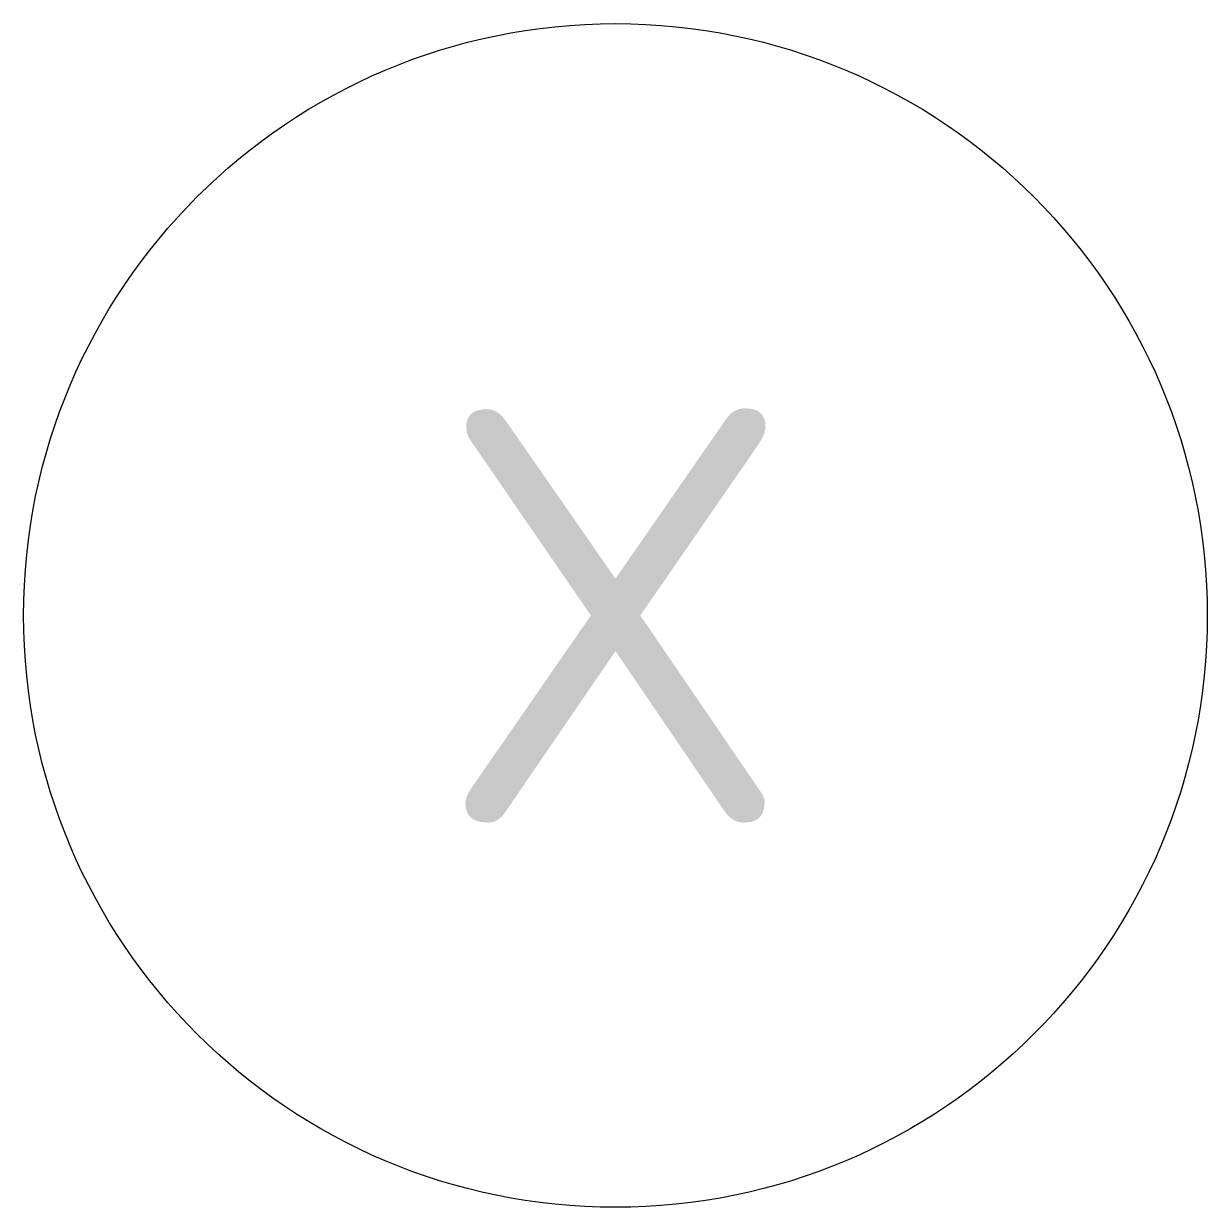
# Model space of a CAD drawing. Extents: x 123.4 to 133.4, y 294.7 to 304.7.
import ezdxf
from ezdxf.enums import TextEntityAlignment as Align

# ---------------------------------------------------------------- set-up
doc = ezdxf.new("R2010")
doc.units = 0
doc.header["$LTSCALE"] = 10
doc.header["$MEASUREMENT"] = 0
doc.layers.add('DIMENSION', color=7, linetype='CONTINUOUS')
doc.layers.add('TEXT', color=7, linetype='CONTINUOUS')
doc.styles.add('ISO3098B', font='ISO3098B')

msp = doc.modelspace()

# ---------------------------------------------------------------- linework, layer by layer
at = {"layer": 'DIMENSION', "color": 2, "linetype": 'Continuous'}
msp.add_circle((128.372, 299.655), 5, dxfattribs=at)

# ---------------------------------------------------------------- texts
at = {"layer": 'TEXT', "color": 2, "linetype": 'Continuous', "style": 'ISO3098B'}
msp.add_attdef('X', text='1', height=3.5, dxfattribs=at).set_placement((128.372, 299.655), align=Align.MIDDLE)

doc.saveas('drawing.dxf')
